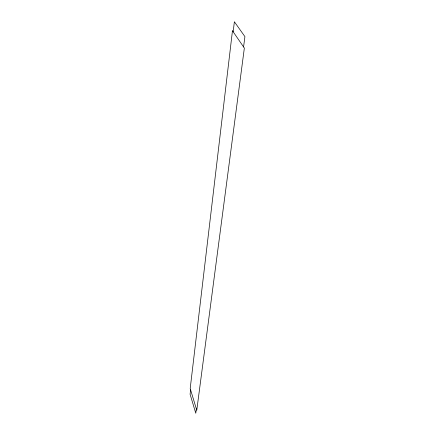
<?xml version="1.0" encoding="UTF-8"?>
<svg xmlns="http://www.w3.org/2000/svg" width="435" height="435" viewBox="0 0 435 435"><rect width="100%" height="100%" fill="white"/><g stroke="black" fill="none" stroke-linecap="round" stroke-linejoin="round"><path stroke-width="0.65" d="M190.601 389.831L190.079 394.219L195.777 413.25L196.348 408.873M233.176 31.809L234.373 21.75L244.921 36.627L243.578 46.926M232.464 30.771L190.198 388.509L196.772 410.27L244.35 48.051L232.464 30.771"/></g></svg>
